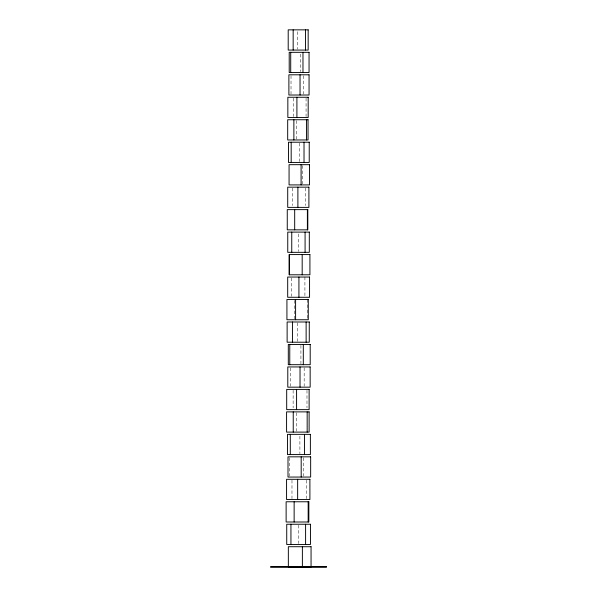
<?xml version="1.0" encoding="UTF-8"?>
<svg xmlns="http://www.w3.org/2000/svg" width="597" height="597" viewBox="0 0 597 597"><rect width="100%" height="100%" fill="white"/><g stroke="black" fill="none" stroke-linecap="round" stroke-linejoin="round"><path stroke-width="0.45" stroke-dasharray="2.98 2.24" d="M307.455 299.522L307.455 318.828M306.985 390.334L306.985 407.796M306.395 480.219L306.395 498.607M306.067 98.184L306.067 116.572M305.545 188.077L305.545 205.547M304.91 277.045L304.91 296.351M304.171 367.856L304.171 386.244M303.492 75.715L303.492 94.102M303.328 457.75L303.328 476.137M302.731 165.608L302.731 183.988M300.925 345.387L300.925 363.774M300.545 54.163L300.545 71.625M299.895 436.198L299.895 453.66M299.612 143.131L299.612 161.518M298.791 525.166L298.791 543.554M298.604 233.942L298.604 251.412M297.478 31.686L297.478 49.155M297.53 322.91L297.53 341.297M296.448 120.661L296.448 139.049M296.396 412.803L296.396 431.191M294.261 300.44L294.261 318.828M293.5 98.184L293.5 116.572M293.127 390.334L293.127 407.796M292.448 188.077L292.448 205.547M291.978 480.219L291.978 498.607M291.396 277.971L291.396 296.351M291.023 75.715L291.023 94.102M290.351 367.856L290.351 386.244M289.329 457.75L289.329 476.137"/><path stroke-width="0.9" d="M308.171 501.771L308.171 522.002M307.38 209.629L307.38 229.852M307.164 411.885L307.164 432.109M306.448 119.743L306.448 139.967M306.127 321.992L306.127 342.215M305.597 524.248L305.597 544.471M305.5 29.85L305.5 50.073M305.082 232.106L305.082 252.33M304.448 434.355L304.448 454.578M304.022 142.213L304.022 162.436M303.306 344.469L303.306 364.692M302.977 52.32L302.977 72.55M302.38 546.718L302.38 566.941M302.179 254.576L302.179 274.799M301.089 164.682L301.089 184.913M301.187 456.832L301.187 477.055M300.037 74.797L300.037 95.02M300.03 366.939L300.03 387.162M298.925 277.045L298.925 297.276M297.888 187.16L297.888 207.383M297.649 479.301L297.649 499.525M296.91 97.266L296.91 117.49M296.582 389.408L296.582 409.639M295.59 299.522L295.59 319.746M294.687 209.629L294.687 229.852M294.134 501.771L294.134 522.002M293.873 119.743L293.873 139.967M293.239 411.885L293.239 432.109M293.164 29.85L293.164 50.073M292.44 321.992L292.44 342.215M291.754 232.106L291.754 252.33M291.179 142.213L291.179 162.436M290.94 524.248L290.94 544.471M290.717 52.32L290.717 72.55M290.291 434.355L290.291 454.578M289.769 344.469L289.769 364.692M289.358 254.576L289.358 274.799M308.164 29.85L288.202 29.85L288.202 50.073L308.164 50.073L308.164 29.85M309.052 52.32L289.209 52.32L289.209 72.55L309.052 72.55L309.052 52.32M309.059 74.797L288.888 74.797L288.888 95.02L309.059 95.02L309.059 74.797M308.179 97.266L287.844 97.266L287.844 117.49L308.179 117.49L308.179 97.266M308.037 119.743L287.687 119.743L287.687 139.967L308.037 139.967L308.037 119.743M309.231 142.213L288.455 142.213L288.455 162.436L309.231 162.436L309.231 142.213M309.537 164.682L289.067 164.682L289.067 184.913L309.537 184.913L309.537 164.682M308.903 187.16L287.717 187.16L287.717 207.383L308.903 207.383L308.903 187.16M307.806 209.629L287.261 209.629L287.261 229.852L307.806 229.852L307.806 209.629M309.306 232.106L287.754 232.106L287.754 252.33L309.306 252.33L309.306 232.106M309.918 254.576L289.164 254.576L289.164 274.799L309.918 274.799L309.918 254.576M309.567 277.045L287.694 277.045L287.694 297.276L309.567 297.276L309.567 277.045M308.276 299.522L286.926 299.522L286.926 319.746L308.276 319.746L308.276 299.522M309.268 321.992L287.127 321.992L287.127 342.215L309.268 342.215L309.268 321.992M310.201 344.469L288.299 344.469L288.299 364.692L310.201 364.692L310.201 344.469M310.156 366.939L287.791 366.939L287.791 387.162L310.156 387.162L310.156 366.939M309.119 389.408L286.694 389.408L286.694 409.639L309.119 409.639L309.119 389.408M309.119 411.885L286.582 411.885L286.582 432.109L309.119 432.109L309.119 411.885M310.38 434.355L287.478 434.355L287.478 454.578L310.38 454.578L310.38 434.355M310.656 456.832L288 456.832L288 477.055L310.656 477.055L310.656 456.832M309.903 479.301L286.575 479.301L286.575 499.525L309.903 499.525L309.903 479.301M308.843 501.771L286.127 501.771L286.127 522.002L308.843 522.002L308.843 501.771M310.447 524.248L286.732 524.248L286.732 544.471L310.447 544.471L310.447 524.248M311.059 546.718L288.344 546.718L288.344 566.941L311.059 566.941L311.059 546.718M326.484 566.74L270.516 566.74L270.516 567.15L326.484 567.15L326.484 566.74"/></g></svg>
